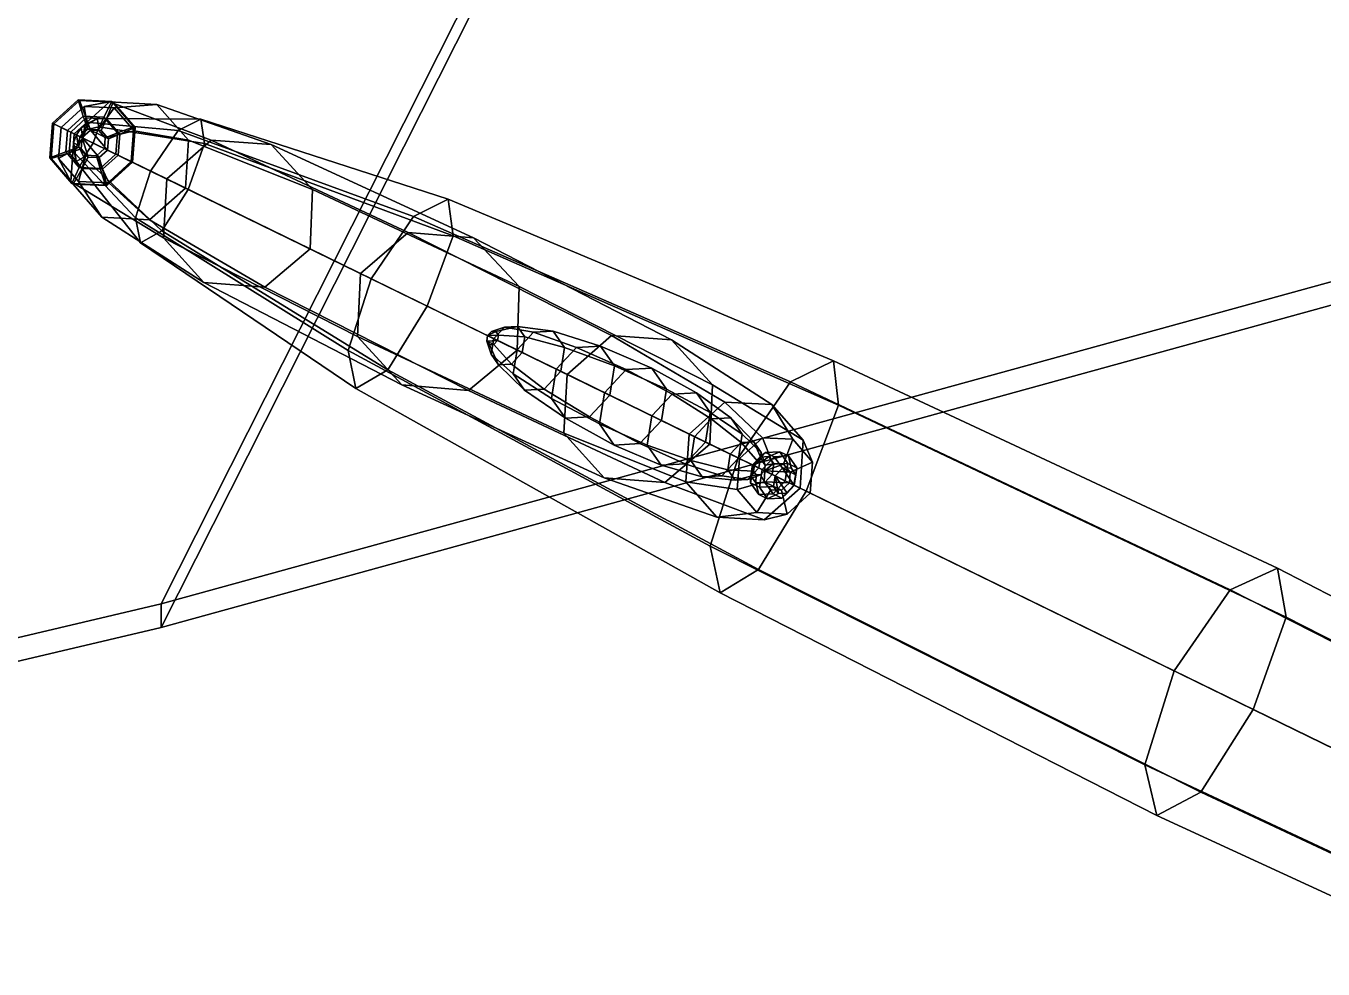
# Model space of a CAD drawing. Header units: metres. Extents: x -10 to 10, y -2.5 to 10.2.
# Drawn here: x -1.772 to -0.807, y -0.763 to -0.061 of the extents above; entities that cross this region are included whole.
import ezdxf

# ---------------------------------------------------------------- set-up
doc = ezdxf.new("R2010")
doc.units = ezdxf.units.M
doc.layers.add('LEG$D', color=17, linetype='CONTINUOUS')
doc.layers.add('WINGFRNT', color=16, linetype='CONTINUOUS')

msp = doc.modelspace()

# ---------------------------------------------------------------- linework, layer by layer
at = {"layer": 'LEG$D', "color": 17}
for points in [[(-1.72973, -0.128328, -0.669787), (-1.74144, -0.139021, -0.669475), (-1.75257, -0.133589, -0.650369), (-1.73346, -0.116166, -0.650909)], [(-1.73346, -0.116166, -0.650909), (-1.75257, -0.133589, -0.650369), (-1.75154, -0.13409, -0.628253), (-1.73243, -0.116671, -0.628808)], [(-1.73243, -0.116671, -0.628808), (-1.75154, -0.13409, -0.628253), (-1.73906, -0.140183, -0.612449), (-1.72754, -0.129681, -0.612785)], [(-1.72914, -0.121071, -0.722314), (-1.71008, -0.117627, -0.831605), (-1.73652, -0.141421, -0.830548), (-1.74625, -0.136672, -0.721825)], [(-1.72633, -0.138077, -0.678544), (-1.72914, -0.121071, -0.722314), (-1.74625, -0.136672, -0.721825), (-1.73226, -0.143501, -0.678392)], [(-1.71008, -0.117627, -0.831605), (-1.63454, -0.146188, -1.04693), (-1.66756, -0.175087, -1.04477), (-1.73652, -0.141421, -0.830548)], [(-1.71435, -0.129039, -0.670619), (-1.72973, -0.128328, -0.669787), (-1.73346, -0.116166, -0.650909), (-1.70841, -0.117319, -0.652244)], [(-1.70841, -0.117319, -0.652244), (-1.73346, -0.116166, -0.650909), (-1.73243, -0.116671, -0.628808), (-1.70737, -0.117824, -0.630142)], [(-1.70737, -0.117824, -0.630142), (-1.73243, -0.116671, -0.628808), (-1.72754, -0.129681, -0.612785), (-1.71243, -0.130377, -0.613588)], [(-1.7066, -0.122152, -0.723659), (-1.67494, -0.119582, -0.834557), (-1.71008, -0.117627, -0.831605), (-1.72914, -0.121071, -0.722314)], [(-1.71852, -0.138448, -0.678992), (-1.7066, -0.122152, -0.723659), (-1.72914, -0.121071, -0.722314), (-1.72633, -0.138077, -0.678544)], [(-1.71335, -0.144416, -0.679543), (-1.69174, -0.139332, -0.725221), (-1.7066, -0.122152, -0.723659), (-1.71852, -0.138448, -0.678992)], [(-1.70426, -0.140761, -0.67155), (-1.71435, -0.129039, -0.670619), (-1.70841, -0.117319, -0.652244), (-1.69206, -0.136381, -0.653628)], [(-1.69105, -0.136871, -0.631479), (-1.70737, -0.117824, -0.630142), (-1.71243, -0.130377, -0.613588), (-1.70259, -0.14186, -0.614394)], [(-1.67494, -0.119582, -0.834557), (-1.58982, -0.149372, -1.05289), (-1.63454, -0.146188, -1.04693), (-1.71008, -0.117627, -0.831605)], [(-1.69206, -0.136381, -0.653628), (-1.70841, -0.117319, -0.652244), (-1.70737, -0.117824, -0.630142), (-1.69105, -0.136871, -0.631479)], [(-1.69174, -0.139332, -0.725221), (-1.65141, -0.14627, -0.838044), (-1.67494, -0.119582, -0.834557), (-1.7066, -0.122152, -0.723659)], [(-1.65141, -0.14627, -0.838044), (-1.5591, -0.183017, -1.05987), (-1.58982, -0.149372, -1.05289), (-1.67494, -0.119582, -0.834557)], [(-1.74144, -0.139021, -0.669475), (-1.74267, -0.154831, -0.669788), (-1.75455, -0.159368, -0.65091), (-1.75257, -0.133589, -0.650369)], [(-1.75257, -0.133589, -0.650369), (-1.75455, -0.159368, -0.65091), (-1.75352, -0.159873, -0.628808), (-1.75154, -0.13409, -0.628253)], [(-1.75154, -0.13409, -0.628253), (-1.75352, -0.159873, -0.628808), (-1.74025, -0.155727, -0.612785), (-1.73906, -0.140183, -0.612449)], [(-1.72633, -0.138077, -0.678544), (-1.73226, -0.143501, -0.678392), (-1.74144, -0.139021, -0.669475), (-1.72973, -0.128328, -0.669787)], [(-1.72754, -0.129681, -0.612785), (-1.73906, -0.140183, -0.612449), (-1.73058, -0.144322, -0.606739), (-1.72439, -0.138674, -0.606918)], [(-1.72506, -0.133025, -0.637562), (-1.73202, -0.143619, -0.642215), (-1.73483, -0.142249, -0.632591), (-1.73135, -0.136928, -0.630261)], [(-1.67962, -0.169202, -0.680551), (-1.73202, -0.143619, -0.642215), (-1.72506, -0.133025, -0.637562), (-1.65915, -0.13891, -0.667)], [(-1.71932, -0.130032, -0.626338), (-1.72506, -0.133025, -0.637562), (-1.73135, -0.136928, -0.630261), (-1.72848, -0.135422, -0.62463)], [(-1.71852, -0.138448, -0.678992), (-1.72633, -0.138077, -0.678544), (-1.72973, -0.128328, -0.669787), (-1.71435, -0.129039, -0.670619)], [(-1.71819, -0.136379, -0.615124), (-1.71932, -0.130032, -0.626338), (-1.72848, -0.135422, -0.62463), (-1.7279, -0.138612, -0.619002)], [(-1.71243, -0.130377, -0.613588), (-1.72754, -0.129681, -0.612785), (-1.72439, -0.138674, -0.606918), (-1.71626, -0.139049, -0.60735)], [(-1.65915, -0.13891, -0.667), (-1.72506, -0.133025, -0.637562), (-1.71932, -0.130032, -0.626338), (-1.64219, -0.130505, -0.634524)], [(-1.64219, -0.130505, -0.634524), (-1.71932, -0.130032, -0.626338), (-1.71819, -0.136379, -0.615124), (-1.63936, -0.148574, -0.602386)], [(-1.71335, -0.144416, -0.679543), (-1.71852, -0.138448, -0.678992), (-1.71435, -0.129039, -0.670619), (-1.70426, -0.140761, -0.67155)], [(-1.70259, -0.14186, -0.614394), (-1.71243, -0.130377, -0.613588), (-1.71626, -0.139049, -0.60735), (-1.71097, -0.145225, -0.607784)], [(-1.48384, -0.203067, -0.682577), (-1.65915, -0.13891, -0.667), (-1.64219, -0.130505, -0.634524), (-1.45805, -0.190089, -0.633334)], [(-1.45805, -0.190089, -0.633334), (-1.64219, -0.130505, -0.634524), (-1.63936, -0.148574, -0.602386), (-1.45436, -0.217458, -0.584303)], [(-1.73226, -0.143501, -0.678392), (-1.74625, -0.136672, -0.721825), (-1.74803, -0.159759, -0.722315), (-1.73289, -0.151513, -0.678545)], [(-1.74625, -0.136672, -0.721825), (-1.73652, -0.141421, -0.830548), (-1.73902, -0.1769, -0.831606), (-1.74803, -0.159759, -0.722315)], [(-1.73226, -0.143501, -0.678392), (-1.73289, -0.151513, -0.678545), (-1.74267, -0.154831, -0.669788), (-1.74144, -0.139021, -0.669475)], [(-1.73906, -0.140183, -0.612449), (-1.74025, -0.155727, -0.612785), (-1.73122, -0.152682, -0.606918), (-1.73058, -0.144322, -0.606739)], [(-1.73652, -0.141421, -0.830548), (-1.66756, -0.175087, -1.04477), (-1.67004, -0.218896, -1.04693), (-1.73902, -0.1769, -0.831606)], [(-1.73202, -0.143619, -0.642215), (-1.7361, -0.155622, -0.637562), (-1.73688, -0.148266, -0.630262), (-1.73483, -0.142249, -0.632591)], [(-1.73344, -0.14995, -0.619002), (-1.73483, -0.142249, -0.632591), (-1.73688, -0.148266, -0.630262)], [(-1.69092, -0.203974, -0.667001), (-1.7361, -0.155622, -0.637562), (-1.73202, -0.143619, -0.642215), (-1.67962, -0.169202, -0.680551)], [(-1.72995, -0.14463, -0.61667), (-1.73135, -0.136928, -0.630261), (-1.73483, -0.142249, -0.632591), (-1.73344, -0.14995, -0.619002)], [(-1.72923, -0.158977, -0.615125), (-1.7223, -0.148365, -0.61048), (-1.72995, -0.14463, -0.61667), (-1.73344, -0.14995, -0.619002)], [(-1.73135, -0.136928, -0.630261), (-1.72995, -0.14463, -0.61667), (-1.72848, -0.135422, -0.62463)], [(-1.73122, -0.152682, -0.606918), (-1.72593, -0.158858, -0.607351), (-1.73058, -0.144322, -0.606739)], [(-1.73058, -0.144322, -0.606739), (-1.71781, -0.159231, -0.607784), (-1.71161, -0.153584, -0.607962), (-1.72439, -0.138674, -0.606918)], [(-1.71781, -0.159231, -0.607784), (-1.73058, -0.144322, -0.606739), (-1.72593, -0.158858, -0.607351)], [(-1.7279, -0.138612, -0.619002), (-1.72848, -0.135422, -0.62463), (-1.72995, -0.14463, -0.61667)], [(-1.7223, -0.148365, -0.61048), (-1.71819, -0.136379, -0.615124), (-1.7279, -0.138612, -0.619002), (-1.72995, -0.14463, -0.61667)], [(-1.71626, -0.139049, -0.60735), (-1.72439, -0.138674, -0.606918), (-1.71097, -0.145225, -0.607784)], [(-1.72439, -0.138674, -0.606918), (-1.71161, -0.153584, -0.607962), (-1.71097, -0.145225, -0.607784)], [(-1.63936, -0.148574, -0.602386), (-1.71819, -0.136379, -0.615124), (-1.7223, -0.148365, -0.61048), (-1.65164, -0.182868, -0.589175)], [(-1.71391, -0.152462, -0.679797), (-1.69336, -0.162493, -0.725928), (-1.69174, -0.139332, -0.725221), (-1.71335, -0.144416, -0.679543)], [(-1.71391, -0.152462, -0.679797), (-1.71335, -0.144416, -0.679543), (-1.70426, -0.140761, -0.67155), (-1.70543, -0.156602, -0.671965)], [(-1.70378, -0.157406, -0.614727), (-1.70259, -0.14186, -0.614394), (-1.71097, -0.145225, -0.607784), (-1.71161, -0.153584, -0.607962)], [(-1.70543, -0.156602, -0.671965), (-1.70426, -0.140761, -0.67155), (-1.69206, -0.136381, -0.653628), (-1.69401, -0.162178, -0.654215)], [(-1.69303, -0.162656, -0.632032), (-1.69105, -0.136871, -0.631479), (-1.70259, -0.14186, -0.614394), (-1.70378, -0.157406, -0.614727)], [(-1.69401, -0.162178, -0.654215), (-1.69206, -0.136381, -0.653628), (-1.69105, -0.136871, -0.631479), (-1.69303, -0.162656, -0.632032)], [(-1.69336, -0.162493, -0.725928), (-1.65355, -0.181929, -0.839644), (-1.65141, -0.14627, -0.838044), (-1.69174, -0.139332, -0.725221)], [(-1.51528, -0.249439, -0.703065), (-1.67962, -0.169202, -0.680551), (-1.65915, -0.13891, -0.667), (-1.48384, -0.203067, -0.682577)], [(-1.73289, -0.151513, -0.678545), (-1.74803, -0.159759, -0.722315), (-1.73331, -0.176865, -0.72366), (-1.72779, -0.157449, -0.678992)], [(-1.73289, -0.151513, -0.678545), (-1.72779, -0.157449, -0.678992), (-1.73265, -0.166519, -0.67062), (-1.74267, -0.154831, -0.669788)], [(-1.74025, -0.155727, -0.612785), (-1.73041, -0.167213, -0.613589), (-1.72593, -0.158858, -0.607351), (-1.73122, -0.152682, -0.606918)], [(-1.7361, -0.155622, -0.637562), (-1.73493, -0.161988, -0.626338), (-1.7363, -0.151457, -0.624631), (-1.73688, -0.148266, -0.630262)], [(-1.7363, -0.151457, -0.624631), (-1.73344, -0.14995, -0.619002), (-1.73688, -0.148266, -0.630262)], [(-1.73493, -0.161988, -0.626338), (-1.72923, -0.158977, -0.615125), (-1.73344, -0.14995, -0.619002), (-1.7363, -0.151457, -0.624631)], [(-1.65164, -0.182868, -0.589175), (-1.7223, -0.148365, -0.61048), (-1.72923, -0.158977, -0.615125), (-1.67113, -0.213638, -0.602388)], [(-1.71991, -0.157851, -0.679543), (-1.71062, -0.17802, -0.725222), (-1.69336, -0.162493, -0.725928), (-1.71391, -0.152462, -0.679797)], [(-1.71991, -0.157851, -0.679543), (-1.71391, -0.152462, -0.679797), (-1.70543, -0.156602, -0.671965), (-1.7172, -0.167263, -0.67155)], [(-1.71531, -0.167907, -0.614394), (-1.70378, -0.157406, -0.614727), (-1.71161, -0.153584, -0.607962), (-1.71781, -0.159231, -0.607784)], [(-1.63454, -0.146188, -1.04693), (-1.4878, -0.214932, -1.37694), (-1.52336, -0.245482, -1.37403), (-1.66756, -0.175087, -1.04477)], [(-1.65355, -0.181929, -0.839644), (-1.56088, -0.227169, -1.06306), (-1.5591, -0.183017, -1.05987), (-1.65141, -0.14627, -0.838044)], [(-1.45436, -0.217458, -0.584303), (-1.63936, -0.148574, -0.602386), (-1.65164, -0.182868, -0.589175), (-1.47355, -0.269815, -0.564045)], [(-1.58982, -0.149372, -1.05289), (-1.4391, -0.218864, -1.3849), (-1.4878, -0.214932, -1.37694), (-1.63454, -0.146188, -1.04693)], [(-1.5591, -0.183017, -1.05987), (-1.40519, -0.255265, -1.3941), (-1.4391, -0.218864, -1.3849), (-1.58982, -0.149372, -1.05289)], [(-1.74267, -0.154831, -0.669788), (-1.73265, -0.166519, -0.67062), (-1.73823, -0.178417, -0.652245), (-1.75455, -0.159368, -0.65091)], [(-1.75455, -0.159368, -0.65091), (-1.73823, -0.178417, -0.652245), (-1.7372, -0.178921, -0.630143), (-1.75352, -0.159873, -0.628808)], [(-1.75352, -0.159873, -0.628808), (-1.7372, -0.178921, -0.630143), (-1.73041, -0.167213, -0.613589), (-1.74025, -0.155727, -0.612785)], [(-1.74803, -0.159759, -0.722315), (-1.73902, -0.1769, -0.831606), (-1.71587, -0.203407, -0.834559), (-1.73331, -0.176865, -0.72366)], [(-1.68711, -0.222521, -0.634526), (-1.73493, -0.161988, -0.626338), (-1.7361, -0.155622, -0.637562), (-1.69092, -0.203974, -0.667001)], [(-1.67113, -0.213638, -0.602388), (-1.72923, -0.158977, -0.615125), (-1.73493, -0.161988, -0.626338), (-1.68711, -0.222521, -0.634526)], [(-1.72779, -0.157449, -0.678992), (-1.73331, -0.176865, -0.72366), (-1.71062, -0.17802, -0.725222), (-1.71991, -0.157851, -0.679543)], [(-1.72779, -0.157449, -0.678992), (-1.71991, -0.157851, -0.679543), (-1.7172, -0.167263, -0.67155), (-1.73265, -0.166519, -0.67062)], [(-1.73041, -0.167213, -0.613589), (-1.71531, -0.167907, -0.614394), (-1.71781, -0.159231, -0.607784), (-1.72593, -0.158858, -0.607351)], [(-1.7172, -0.167263, -0.67155), (-1.70543, -0.156602, -0.671965), (-1.69401, -0.162178, -0.654215), (-1.71315, -0.179584, -0.653628)], [(-1.71215, -0.180073, -0.63148), (-1.69303, -0.162656, -0.632032), (-1.70378, -0.157406, -0.614727), (-1.71531, -0.167907, -0.614394)], [(-1.71315, -0.179584, -0.653628), (-1.69401, -0.162178, -0.654215), (-1.69303, -0.162656, -0.632032), (-1.71215, -0.180073, -0.63148)], [(-1.71062, -0.17802, -0.725222), (-1.68035, -0.205543, -0.838045), (-1.65355, -0.181929, -0.839644), (-1.69336, -0.162493, -0.725928)], [(-1.73265, -0.166519, -0.67062), (-1.7172, -0.167263, -0.67155), (-1.71315, -0.179584, -0.653628), (-1.73823, -0.178417, -0.652245)], [(-1.7372, -0.178921, -0.630143), (-1.71215, -0.180073, -0.63148), (-1.71531, -0.167907, -0.614394), (-1.73041, -0.167213, -0.613589)], [(-1.53251, -0.302752, -0.682579), (-1.69092, -0.203974, -0.667001), (-1.67962, -0.169202, -0.680551), (-1.51528, -0.249439, -0.703065)], [(-1.73902, -0.1769, -0.831606), (-1.67004, -0.218896, -1.04693), (-1.64002, -0.252198, -1.0529), (-1.71587, -0.203407, -0.834559)], [(-1.73823, -0.178417, -0.652245), (-1.71315, -0.179584, -0.653628), (-1.71215, -0.180073, -0.63148), (-1.7372, -0.178921, -0.630143)], [(-1.73331, -0.176865, -0.72366), (-1.71587, -0.203407, -0.834559), (-1.68035, -0.205543, -0.838045), (-1.71062, -0.17802, -0.725222)], [(-1.68035, -0.205543, -0.838045), (-1.5946, -0.255726, -1.05988), (-1.56088, -0.227169, -1.06306), (-1.65355, -0.181929, -0.839644)], [(-1.47355, -0.269815, -0.564045), (-1.65164, -0.182868, -0.589175), (-1.67113, -0.213638, -0.602388), (-1.50303, -0.317144, -0.584305)], [(-1.66756, -0.175087, -1.04477), (-1.52336, -0.245482, -1.37403), (-1.52558, -0.292308, -1.37694), (-1.67004, -0.218896, -1.04693)], [(-1.56088, -0.227169, -1.06306), (-1.40655, -0.302511, -1.39827), (-1.40519, -0.255265, -1.3941), (-1.5591, -0.183017, -1.05987)], [(-1.20315, -0.326113, -0.699146), (-1.48384, -0.203067, -0.682577), (-1.45805, -0.190089, -0.633334), (-1.17112, -0.310392, -0.638672)], [(-1.17112, -0.310392, -0.638672), (-1.45805, -0.190089, -0.633334), (-1.45436, -0.217458, -0.584303), (-1.16731, -0.343614, -0.578867)], [(-1.71587, -0.203407, -0.834559), (-1.64002, -0.252198, -1.0529), (-1.5946, -0.255726, -1.05988), (-1.68035, -0.205543, -0.838045)], [(-1.52688, -0.331065, -0.633337), (-1.68711, -0.222521, -0.634526), (-1.69092, -0.203974, -0.667001), (-1.53251, -0.302752, -0.682579)], [(-1.24218, -0.382772, -0.724395), (-1.51528, -0.249439, -0.703065), (-1.48384, -0.203067, -0.682577), (-1.20315, -0.326113, -0.699146)], [(-1.50303, -0.317144, -0.584305), (-1.67113, -0.213638, -0.602388), (-1.68711, -0.222521, -0.634526), (-1.52688, -0.331065, -0.633337)], [(-1.67004, -0.218896, -1.04693), (-1.52558, -0.292308, -1.37694), (-1.49253, -0.328289, -1.3849), (-1.64002, -0.252198, -1.0529)], [(-1.4878, -0.214932, -1.37694), (-1.33638, -0.291744, -1.71087), (-1.36938, -0.320655, -1.70874), (-1.52336, -0.245482, -1.37403)], [(-1.4391, -0.218864, -1.3849), (-1.29175, -0.294884, -1.7167), (-1.33638, -0.291744, -1.71087), (-1.4878, -0.214932, -1.37694)], [(-1.16731, -0.343614, -0.578867), (-1.45436, -0.217458, -0.584303), (-1.47355, -0.269815, -0.564045), (-1.19151, -0.407518, -0.554295)], [(-1.40519, -0.255265, -1.3941), (-1.26121, -0.328443, -1.72341), (-1.29175, -0.294884, -1.7167), (-1.4391, -0.218864, -1.3849)], [(-1.5946, -0.255726, -1.05988), (-1.44297, -0.332641, -1.3941), (-1.40655, -0.302511, -1.39827), (-1.56088, -0.227169, -1.06306)], [(-1.26285, -0.448395, -0.699148), (-1.53251, -0.302752, -0.682579), (-1.51528, -0.249439, -0.703065), (-1.24218, -0.382772, -0.724395)], [(-1.52336, -0.245482, -1.37403), (-1.36938, -0.320655, -1.70874), (-1.37188, -0.364453, -1.71087), (-1.52558, -0.292308, -1.37694)], [(-1.64002, -0.252198, -1.0529), (-1.49253, -0.328289, -1.3849), (-1.44297, -0.332641, -1.3941), (-1.5946, -0.255726, -1.05988)], [(-1.40655, -0.302511, -1.39827), (-1.2631, -0.372541, -1.72644), (-1.26121, -0.328443, -1.72341), (-1.40519, -0.255265, -1.3941)], [(-1.19151, -0.407518, -0.554295), (-1.47355, -0.269815, -0.564045), (-1.50303, -0.317144, -0.584305), (-1.22702, -0.465894, -0.578869)], [(-1.41604, -0.285331, -2.30637), (-1.42582, -0.288735, -2.3254), (-1.42862, -0.291721, -2.32441), (-1.4241, -0.293929, -2.30354)], [(-1.42582, -0.288735, -2.3254), (-1.4225, -0.288553, -2.32777), (-1.42862, -0.291721, -2.32441)], [(-1.42061, -0.291281, -2.33015), (-1.42862, -0.291721, -2.32441), (-1.4225, -0.288553, -2.32777)], [(-1.40648, -0.284808, -2.31322), (-1.4225, -0.288553, -2.32777), (-1.42582, -0.288735, -2.3254), (-1.41604, -0.285331, -2.30637)], [(-1.39442, -0.289222, -2.27751), (-1.41604, -0.285331, -2.30637), (-1.4241, -0.293929, -2.30354), (-1.40676, -0.302393, -2.27315)], [(-1.40103, -0.292663, -2.32006), (-1.42061, -0.291281, -2.33015), (-1.4225, -0.288553, -2.32777), (-1.40648, -0.284808, -2.31322)], [(-1.37977, -0.288424, -2.28801), (-1.40648, -0.284808, -2.31322), (-1.41604, -0.285331, -2.30637), (-1.39442, -0.289222, -2.27751)], [(-1.36246, -0.300477, -2.24388), (-1.39442, -0.289222, -2.27751), (-1.40676, -0.302393, -2.27315), (-1.3776, -0.31663, -2.23853)], [(-1.37141, -0.300456, -2.29849), (-1.40103, -0.292663, -2.32006), (-1.40648, -0.284808, -2.31322), (-1.37977, -0.288424, -2.28801)], [(-1.34449, -0.299495, -2.25676), (-1.37977, -0.288424, -2.28801), (-1.39442, -0.289222, -2.27751), (-1.36246, -0.300477, -2.24388)], [(-1.33423, -0.314255, -2.2696), (-1.37141, -0.300456, -2.29849), (-1.37977, -0.288424, -2.28801), (-1.34449, -0.299495, -2.25676)], [(-1.52558, -0.292308, -1.37694), (-1.37188, -0.364453, -1.71087), (-1.34196, -0.397711, -1.7167), (-1.49253, -0.328289, -1.3849)], [(-1.42862, -0.291721, -2.32441), (-1.42061, -0.291281, -2.33015), (-1.42124, -0.295321, -2.33113), (-1.42925, -0.295762, -2.3254)], [(-1.4241, -0.293929, -2.30354), (-1.42862, -0.291721, -2.32441), (-1.42925, -0.295762, -2.3254), (-1.42592, -0.305567, -2.30637)], [(-1.42925, -0.295762, -2.3254), (-1.42124, -0.295321, -2.33113), (-1.42404, -0.298308, -2.33015)], [(-1.42592, -0.305567, -2.30637), (-1.42925, -0.295762, -2.3254), (-1.42735, -0.298492, -2.32777), (-1.42046, -0.313425, -2.31322)], [(-1.42735, -0.298492, -2.32777), (-1.42925, -0.295762, -2.3254), (-1.42404, -0.298308, -2.33015)], [(-1.42046, -0.313425, -2.31322), (-1.42735, -0.298492, -2.32777), (-1.42404, -0.298308, -2.33015), (-1.41091, -0.312897, -2.32006)], [(-1.40676, -0.302393, -2.27315), (-1.4241, -0.293929, -2.30354), (-1.42592, -0.305567, -2.30637), (-1.40955, -0.320225, -2.27751)], [(-1.41091, -0.312897, -2.32006), (-1.42404, -0.298308, -2.33015), (-1.42124, -0.295321, -2.33113), (-1.40286, -0.304296, -2.32289)], [(-1.40286, -0.304296, -2.32289), (-1.42124, -0.295321, -2.33113), (-1.42061, -0.291281, -2.33015), (-1.40103, -0.292663, -2.32006)], [(-1.37422, -0.318278, -2.30281), (-1.40286, -0.304296, -2.32289), (-1.40103, -0.292663, -2.32006), (-1.37141, -0.300456, -2.29849)], [(-1.33638, -0.291744, -1.71087), (-1.25215, -0.341186, -1.93049), (-1.27855, -0.364994, -1.92947), (-1.36938, -0.320655, -1.70874)], [(-1.29175, -0.294884, -1.7167), (-1.21712, -0.343082, -1.93326), (-1.25215, -0.341186, -1.93049), (-1.33638, -0.291744, -1.71087)], [(-1.26121, -0.328443, -1.72341), (-1.19382, -0.369664, -1.93643), (-1.21712, -0.343082, -1.93326), (-1.29175, -0.294884, -1.7167)], [(-1.25555, -0.483324, -0.638675), (-1.52688, -0.331065, -0.633337), (-1.53251, -0.302752, -0.682579), (-1.26285, -0.448395, -0.699148)], [(-1.44297, -0.332641, -1.3941), (-1.29671, -0.401152, -1.72341), (-1.2631, -0.372541, -1.72644), (-1.40655, -0.302511, -1.39827)], [(-1.40955, -0.320225, -2.27751), (-1.42592, -0.305567, -2.30637), (-1.42046, -0.313425, -2.31322), (-1.40118, -0.332268, -2.28801)], [(-1.38655, -0.331458, -2.29849), (-1.41091, -0.312897, -2.32006), (-1.40286, -0.304296, -2.32289), (-1.37422, -0.318278, -2.30281)], [(-1.3776, -0.31663, -2.23853), (-1.40676, -0.302393, -2.27315), (-1.40955, -0.320225, -2.27751), (-1.38102, -0.338506, -2.24388)], [(-1.32553, -0.316993, -2.20733), (-1.36246, -0.300477, -2.24388), (-1.3776, -0.31663, -2.23853), (-1.34164, -0.334187, -2.20165)], [(-1.33769, -0.336117, -2.27491), (-1.37422, -0.318278, -2.30281), (-1.37141, -0.300456, -2.29849), (-1.33423, -0.314255, -2.2696)], [(-1.30641, -0.315949, -2.22103), (-1.34449, -0.299495, -2.25676), (-1.36246, -0.300477, -2.24388), (-1.32553, -0.316993, -2.20733)], [(-1.2955, -0.331658, -2.23471), (-1.33423, -0.314255, -2.2696), (-1.34449, -0.299495, -2.25676), (-1.30641, -0.315949, -2.22103)], [(-1.22702, -0.465894, -0.578869), (-1.50303, -0.317144, -0.584305), (-1.52688, -0.331065, -0.633337), (-1.25555, -0.483324, -0.638675)], [(-1.40118, -0.332268, -2.28801), (-1.42046, -0.313425, -2.31322), (-1.41091, -0.312897, -2.32006), (-1.38655, -0.331458, -2.29849)], [(-1.3528, -0.352285, -2.2696), (-1.38655, -0.331458, -2.29849), (-1.37422, -0.318278, -2.30281), (-1.33769, -0.336117, -2.27491)], [(-1.34164, -0.334187, -2.20165), (-1.3776, -0.31663, -2.23853), (-1.38102, -0.338506, -2.24388), (-1.34529, -0.357465, -2.20733)], [(-1.29118, -0.335278, -2.16779), (-1.32553, -0.316993, -2.20733), (-1.34164, -0.334187, -2.20165), (-1.30631, -0.35144, -2.16247)], [(-1.29917, -0.354924, -2.24036), (-1.33769, -0.336117, -2.27491), (-1.33423, -0.314255, -2.2696), (-1.2955, -0.331658, -2.23471)], [(-1.27322, -0.334292, -2.18066), (-1.30641, -0.315949, -2.22103), (-1.32553, -0.316993, -2.20733), (-1.29118, -0.335278, -2.16779)], [(-1.26295, -0.349058, -2.19352), (-1.2955, -0.331658, -2.23471), (-1.30641, -0.315949, -2.22103), (-1.27322, -0.334292, -2.18066)], [(-0.875813, -0.481071, -0.733701), (-1.20315, -0.326113, -0.699146), (-1.17112, -0.310392, -0.638672), (-0.84059, -0.464895, -0.668417)], [(-0.84059, -0.464895, -0.668417), (-1.17112, -0.310392, -0.638672), (-1.16731, -0.343614, -0.578867), (-0.834203, -0.50139, -0.602746)], [(-1.49253, -0.328289, -1.3849), (-1.34196, -0.397711, -1.7167), (-1.29671, -0.401152, -1.72341), (-1.44297, -0.332641, -1.3941)], [(-1.38102, -0.338506, -2.24388), (-1.40955, -0.320225, -2.27751), (-1.40118, -0.332268, -2.28801), (-1.37074, -0.353279, -2.25676)], [(-1.36938, -0.320655, -1.70874), (-1.27855, -0.364994, -1.92947), (-1.28109, -0.400459, -1.93049), (-1.37188, -0.364453, -1.71087)], [(-0.917475, -0.541305, -0.760633), (-1.24218, -0.382772, -0.724395), (-1.20315, -0.326113, -0.699146), (-0.875813, -0.481071, -0.733701)], [(-1.37074, -0.353279, -2.25676), (-1.40118, -0.332268, -2.28801), (-1.38655, -0.331458, -2.29849), (-1.3528, -0.352285, -2.2696)], [(-1.31526, -0.372128, -2.23471), (-1.3528, -0.352285, -2.2696), (-1.33769, -0.336117, -2.27491), (-1.29917, -0.354924, -2.24036)], [(-1.30631, -0.35144, -2.16247), (-1.34164, -0.334187, -2.20165), (-1.34529, -0.357465, -2.20733), (-1.30975, -0.373308, -2.16779)], [(-1.26219, -0.353784, -2.132), (-1.29118, -0.335278, -2.16779), (-1.30631, -0.35144, -2.16247), (-1.27452, -0.36696, -2.12766)], [(-1.26639, -0.370926, -2.19885), (-1.29917, -0.354924, -2.24036), (-1.2955, -0.331658, -2.23471), (-1.26295, -0.349058, -2.19352)], [(-1.24755, -0.352978, -2.14248), (-1.27322, -0.334292, -2.18066), (-1.29118, -0.335278, -2.16779), (-1.26219, -0.353784, -2.132)], [(-1.23918, -0.365015, -2.15297), (-1.26295, -0.349058, -2.19352), (-1.27322, -0.334292, -2.18066), (-1.24755, -0.352978, -2.14248)], [(-1.2631, -0.372541, -1.72644), (-1.19607, -0.405262, -1.93785), (-1.19382, -0.369664, -1.93643), (-1.26121, -0.328443, -1.72341)], [(-1.34529, -0.357465, -2.20733), (-1.38102, -0.338506, -2.24388), (-1.37074, -0.353279, -2.25676), (-1.33435, -0.373183, -2.22103)], [(-1.25215, -0.341186, -1.93049), (-1.22393, -0.367707, -2.04033), (-1.24104, -0.383305, -2.03984), (-1.27855, -0.364994, -1.92947)], [(-1.21712, -0.343082, -1.93326), (-1.20145, -0.368758, -2.04158), (-1.22393, -0.367707, -2.04033), (-1.25215, -0.341186, -1.93049)], [(-1.19382, -0.369664, -1.93643), (-1.18674, -0.385864, -2.04293), (-1.20145, -0.368758, -2.04158), (-1.21712, -0.343082, -1.93326)], [(-0.834203, -0.50139, -0.602746), (-1.16731, -0.343614, -0.578867), (-1.19151, -0.407518, -0.554295), (-0.858624, -0.570041, -0.575428)], [(-1.33435, -0.373183, -2.22103), (-1.37074, -0.353279, -2.25676), (-1.3528, -0.352285, -2.2696), (-1.31526, -0.372128, -2.23471)], [(-1.28152, -0.387088, -2.19352), (-1.31526, -0.372128, -2.23471), (-1.29917, -0.354924, -2.24036), (-1.26639, -0.370926, -2.19885)], [(-1.27452, -0.36696, -2.12766), (-1.30631, -0.35144, -2.16247), (-1.30975, -0.373308, -2.16779), (-1.27733, -0.384786, -2.132)], [(-1.23997, -0.3713, -2.10731), (-1.26219, -0.353784, -2.132), (-1.27452, -0.36696, -2.12766), (-1.24802, -0.379899, -2.10448)], [(-1.24198, -0.382844, -2.15732), (-1.26639, -0.370926, -2.19885), (-1.26295, -0.349058, -2.19352), (-1.23918, -0.365015, -2.15297)], [(-1.23041, -0.370775, -2.11415), (-1.24755, -0.352978, -2.14248), (-1.26219, -0.353784, -2.132), (-1.23997, -0.3713, -2.10731)], [(-1.22495, -0.378632, -2.121), (-1.23918, -0.365015, -2.15297), (-1.24755, -0.352978, -2.14248), (-1.23041, -0.370775, -2.11415)], [(-1.37188, -0.364453, -1.71087), (-1.28109, -0.400459, -1.93049), (-1.25805, -0.426908, -1.93327), (-1.34196, -0.397711, -1.7167)], [(-1.30975, -0.373308, -2.16779), (-1.34529, -0.357465, -2.20733), (-1.33435, -0.373183, -2.22103), (-1.29948, -0.388074, -2.18066)], [(-1.27855, -0.364994, -1.92947), (-1.24104, -0.383305, -2.03984), (-1.24282, -0.406394, -2.04033), (-1.28109, -0.400459, -1.93049)], [(-1.24802, -0.379899, -2.10448), (-1.27452, -0.36696, -2.12766), (-1.27733, -0.384786, -2.132), (-1.24985, -0.391535, -2.10731)], [(-1.22678, -0.390266, -2.12383), (-1.24198, -0.382844, -2.15732), (-1.23918, -0.365015, -2.15297), (-1.22495, -0.378632, -2.121)], [(-1.29948, -0.388074, -2.18066), (-1.33435, -0.373183, -2.22103), (-1.31526, -0.372128, -2.23471), (-1.28152, -0.387088, -2.19352)], [(-1.27733, -0.384786, -2.132), (-1.30975, -0.373308, -2.16779), (-1.29948, -0.388074, -2.18066), (-1.26896, -0.396822, -2.14249)], [(-1.29671, -0.401152, -1.72341), (-1.22276, -0.428937, -1.93643), (-1.19607, -0.405262, -1.93785), (-1.2631, -0.372541, -1.72644)], [(-1.25432, -0.396018, -2.15297), (-1.28152, -0.387088, -2.19352), (-1.26639, -0.370926, -2.19885), (-1.24198, -0.382844, -2.15732)], [(-1.2272, -0.385713, -2.0967), (-1.23997, -0.3713, -2.10731), (-1.24802, -0.379899, -2.10448), (-1.22999, -0.388701, -2.09572)], [(-1.22393, -0.367707, -2.04033), (-1.21626, -0.387086, -2.08366), (-1.2222, -0.392503, -2.08349), (-1.24104, -0.383305, -2.03984)], [(-1.22388, -0.385532, -2.09908), (-1.23041, -0.370775, -2.11415), (-1.23997, -0.3713, -2.10731), (-1.2272, -0.385713, -2.0967)], [(-1.22198, -0.38826, -2.10146), (-1.22495, -0.378632, -2.121), (-1.23041, -0.370775, -2.11415), (-1.22388, -0.385532, -2.09908)], [(-1.20145, -0.368758, -2.04158), (-1.20847, -0.387444, -2.08407), (-1.21626, -0.387086, -2.08366), (-1.22393, -0.367707, -2.04033)], [(-1.18674, -0.385864, -2.04293), (-1.20339, -0.393368, -2.08449), (-1.20847, -0.387444, -2.08407), (-1.20145, -0.368758, -2.04158)], [(-1.19607, -0.405262, -1.93785), (-1.18845, -0.408984, -2.04351), (-1.18674, -0.385864, -2.04293), (-1.19382, -0.369664, -1.93643)], [(-1.24985, -0.391535, -2.10731), (-1.27733, -0.384786, -2.132), (-1.26896, -0.396822, -2.14249), (-1.24439, -0.399392, -2.11415)], [(-0.939347, -0.611201, -0.733703), (-1.26285, -0.448395, -0.699148), (-1.24218, -0.382772, -0.724395), (-0.917475, -0.541305, -0.760633)], [(-1.23483, -0.398867, -2.121), (-1.25432, -0.396018, -2.15297), (-1.24198, -0.382844, -2.15732), (-1.22678, -0.390266, -2.12383)], [(-1.22999, -0.388701, -2.09572), (-1.24802, -0.379899, -2.10448), (-1.24985, -0.391535, -2.10731), (-1.23063, -0.392741, -2.0967)], [(-1.24104, -0.383305, -2.03984), (-1.2222, -0.392503, -2.08349), (-1.22282, -0.400522, -2.08366), (-1.24282, -0.406394, -2.04033)], [(-1.22588, -0.382123, -2.09143), (-1.2314, -0.388016, -2.08948), (-1.23081, -0.388301, -2.07828), (-1.22182, -0.378697, -2.08145)], [(-1.2272, -0.385713, -2.0967), (-1.22999, -0.388701, -2.09572), (-1.2314, -0.388016, -2.08948), (-1.22588, -0.382123, -2.09143)], [(-1.22182, -0.378697, -2.08145), (-1.23081, -0.388301, -2.07828), (-1.22426, -0.391498, -2.06939), (-1.21528, -0.381895, -2.07256)], [(-1.22388, -0.385532, -2.09908), (-1.2272, -0.385713, -2.0967), (-1.22588, -0.382123, -2.09143), (-1.21934, -0.381765, -2.09611)], [(-1.22262, -0.392302, -2.10244), (-1.22678, -0.390266, -2.12383), (-1.22495, -0.378632, -2.121), (-1.22198, -0.38826, -2.10146)], [(-1.21934, -0.381765, -2.09611), (-1.22588, -0.382123, -2.09143), (-1.22182, -0.378697, -2.08145), (-1.21115, -0.378112, -2.08909)], [(-1.21528, -0.381895, -2.07256), (-1.22426, -0.391498, -2.06939), (-1.21461, -0.396208, -2.06697), (-1.2092, -0.390418, -2.06888)], [(-1.22198, -0.38826, -2.10146), (-1.22388, -0.385532, -2.09908), (-1.21934, -0.381765, -2.09611), (-1.21559, -0.387147, -2.1008)], [(-1.21115, -0.378112, -2.08909), (-1.22182, -0.378697, -2.08145), (-1.21528, -0.381895, -2.07256), (-1.20461, -0.381308, -2.0802)], [(-1.21559, -0.387147, -2.1008), (-1.21934, -0.381765, -2.09611), (-1.21115, -0.378112, -2.08909), (-1.20505, -0.386884, -2.09674)], [(-1.20461, -0.381308, -2.0802), (-1.21528, -0.381895, -2.07256), (-1.2092, -0.390418, -2.06888), (-1.20277, -0.390064, -2.07349)], [(-1.20505, -0.386884, -2.09674), (-1.21115, -0.378112, -2.08909), (-1.20461, -0.381308, -2.0802), (-1.19851, -0.390082, -2.08784)], [(-1.19851, -0.390082, -2.08784), (-1.20461, -0.381308, -2.0802), (-1.20277, -0.390064, -2.07349), (-1.19909, -0.395353, -2.0781)], [(-1.18845, -0.408984, -2.04351), (-1.20401, -0.401387, -2.08466), (-1.20339, -0.393368, -2.08449), (-1.18674, -0.385864, -2.04293)], [(-1.26896, -0.396822, -2.14249), (-1.29948, -0.388074, -2.18066), (-1.28152, -0.387088, -2.19352), (-1.25432, -0.396018, -2.15297)], [(-1.23063, -0.392741, -2.0967), (-1.24985, -0.391535, -2.10731), (-1.24439, -0.399392, -2.11415), (-1.22873, -0.395472, -2.09908)], [(-1.22873, -0.395472, -2.09908), (-1.24439, -0.399392, -2.11415), (-1.23483, -0.398867, -2.121), (-1.22541, -0.395288, -2.10146)], [(-1.22541, -0.395288, -2.10146), (-1.23483, -0.398867, -2.121), (-1.22678, -0.390266, -2.12383), (-1.22262, -0.392302, -2.10244)], [(-1.2314, -0.388016, -2.08948), (-1.23265, -0.395986, -2.09143), (-1.23286, -0.401294, -2.08145), (-1.23081, -0.388301, -2.07828)], [(-1.23081, -0.388301, -2.07828), (-1.23286, -0.401294, -2.08145), (-1.22631, -0.404492, -2.07256), (-1.22426, -0.391498, -2.06939)], [(-1.22999, -0.388701, -2.09572), (-1.23063, -0.392741, -2.0967), (-1.23265, -0.395986, -2.09143), (-1.2314, -0.388016, -2.08948)], [(-1.23063, -0.392741, -2.0967), (-1.22873, -0.395472, -2.09908), (-1.22891, -0.401367, -2.09612), (-1.23265, -0.395986, -2.09143)], [(-1.22873, -0.395472, -2.09908), (-1.22541, -0.395288, -2.10146), (-1.22236, -0.401009, -2.1008), (-1.22891, -0.401367, -2.09612)], [(-1.22426, -0.391498, -2.06939), (-1.22631, -0.404492, -2.07256), (-1.21585, -0.404041, -2.06888), (-1.21461, -0.396208, -2.06697)], [(-1.22541, -0.395288, -2.10146), (-1.22262, -0.392302, -2.10244), (-1.21685, -0.395117, -2.10274), (-1.22236, -0.401009, -2.1008)], [(-1.2222, -0.392503, -2.08349), (-1.20339, -0.393368, -2.08449), (-1.20401, -0.401387, -2.08466), (-1.22282, -0.400522, -2.08366)], [(-1.22262, -0.392302, -2.10244), (-1.22198, -0.38826, -2.10146), (-1.21559, -0.387147, -2.1008), (-1.21685, -0.395117, -2.10274)], [(-1.22236, -0.401009, -2.1008), (-1.21685, -0.395117, -2.10274), (-1.2071, -0.399879, -2.0999), (-1.21608, -0.409482, -2.09674)], [(-1.21626, -0.387086, -2.08366), (-1.20847, -0.387444, -2.08407), (-1.2222, -0.392503, -2.08349)], [(-1.20339, -0.393368, -2.08449), (-1.2222, -0.392503, -2.08349), (-1.20847, -0.387444, -2.08407)], [(-1.21685, -0.395117, -2.10274), (-1.21559, -0.387147, -2.1008), (-1.20505, -0.386884, -2.09674), (-1.2071, -0.399879, -2.0999)], [(-1.21461, -0.396208, -2.06697), (-1.20574, -0.408977, -2.0781), (-1.20032, -0.403188, -2.08001), (-1.2092, -0.390418, -2.06888)], [(-1.20277, -0.390064, -2.07349), (-1.2092, -0.390418, -2.06888), (-1.19909, -0.395353, -2.0781)], [(-1.2092, -0.390418, -2.06888), (-1.20032, -0.403188, -2.08001), (-1.19909, -0.395353, -2.0781)], [(-1.2071, -0.399879, -2.0999), (-1.20505, -0.386884, -2.09674), (-1.19851, -0.390082, -2.08784), (-1.20055, -0.403074, -2.09101)], [(-1.20055, -0.403074, -2.09101), (-1.19851, -0.390082, -2.08784), (-1.19909, -0.395353, -2.0781), (-1.20032, -0.403188, -2.08001)], [(-1.34196, -0.397711, -1.7167), (-1.25805, -0.426908, -1.93327), (-1.22276, -0.428937, -1.93643), (-1.29671, -0.401152, -1.72341)], [(-1.28109, -0.400459, -1.93049), (-1.24282, -0.406394, -2.04033), (-1.22817, -0.42347, -2.04158), (-1.25805, -0.426908, -1.93327)], [(-1.24439, -0.399392, -2.11415), (-1.26896, -0.396822, -2.14249), (-1.25432, -0.396018, -2.15297), (-1.23483, -0.398867, -2.121)], [(-1.24282, -0.406394, -2.04033), (-1.22282, -0.400522, -2.08366), (-1.21774, -0.406446, -2.08407), (-1.22817, -0.42347, -2.04158)], [(-1.23265, -0.395986, -2.09143), (-1.22891, -0.401367, -2.09612), (-1.22675, -0.410068, -2.0891), (-1.23286, -0.401294, -2.08145)], [(-1.23286, -0.401294, -2.08145), (-1.22675, -0.410068, -2.0891), (-1.22021, -0.413265, -2.0802), (-1.22631, -0.404492, -2.07256)], [(-1.22891, -0.401367, -2.09612), (-1.22236, -0.401009, -2.1008), (-1.21608, -0.409482, -2.09674), (-1.22675, -0.410068, -2.0891)], [(-1.22631, -0.404492, -2.07256), (-1.22021, -0.413265, -2.0802), (-1.21217, -0.409331, -2.07349), (-1.21585, -0.404041, -2.06888)], [(-1.21774, -0.406446, -2.08407), (-1.22282, -0.400522, -2.08366), (-1.20995, -0.406804, -2.08449)], [(-1.22282, -0.400522, -2.08366), (-1.20401, -0.401387, -2.08466), (-1.20995, -0.406804, -2.08449)], [(-1.22276, -0.428937, -1.93643), (-1.20563, -0.424552, -2.04293), (-1.18845, -0.408984, -2.04351), (-1.19607, -0.405262, -1.93785)], [(-1.21608, -0.409482, -2.09674), (-1.2071, -0.399879, -2.0999), (-1.20055, -0.403074, -2.09101), (-1.20954, -0.412678, -2.08784)], [(-1.21585, -0.404041, -2.06888), (-1.21217, -0.409331, -2.07349), (-1.21461, -0.396208, -2.06697)], [(-1.20574, -0.408977, -2.0781), (-1.21461, -0.396208, -2.06697), (-1.21217, -0.409331, -2.07349)], [(-1.20563, -0.424552, -2.04293), (-1.20995, -0.406804, -2.08449), (-1.20401, -0.401387, -2.08466), (-1.18845, -0.408984, -2.04351)], [(-1.20954, -0.412678, -2.08784), (-1.20055, -0.403074, -2.09101), (-1.20032, -0.403188, -2.08001), (-1.20574, -0.408977, -2.0781)], [(-1.22817, -0.42347, -2.04158), (-1.21774, -0.406446, -2.08407), (-1.20995, -0.406804, -2.08449), (-1.20563, -0.424552, -2.04293)], [(-0.858624, -0.570041, -0.575428), (-1.19151, -0.407518, -0.554295), (-1.22702, -0.465894, -0.578869), (-0.897737, -0.631519, -0.602748)], [(-1.22675, -0.410068, -2.0891), (-1.21608, -0.409482, -2.09674), (-1.20954, -0.412678, -2.08784), (-1.22021, -0.413265, -2.0802)], [(-1.22021, -0.413265, -2.0802), (-1.20954, -0.412678, -2.08784), (-1.20574, -0.408977, -2.0781), (-1.21217, -0.409331, -2.07349)], [(-1.25805, -0.426908, -1.93327), (-1.22817, -0.42347, -2.04158), (-1.20563, -0.424552, -2.04293), (-1.22276, -0.428937, -1.93643)], [(-0.93044, -0.648926, -0.66842), (-1.25555, -0.483324, -0.638675), (-1.26285, -0.448395, -0.699148), (-0.939347, -0.611201, -0.733703)], [(-0.897737, -0.631519, -0.602748), (-1.22702, -0.465894, -0.578869), (-1.25555, -0.483324, -0.638675), (-0.93044, -0.648926, -0.66842)], [(-0.629051, -0.606407, -0.816219), (-0.875813, -0.481071, -0.733701), (-0.84059, -0.464895, -0.668417), (-0.597676, -0.590364, -0.756148)], [(-0.597676, -0.590364, -0.756148), (-0.84059, -0.464895, -0.668417), (-0.834203, -0.50139, -0.602746), (-0.590912, -0.62503, -0.693979)], [(-0.66772, -0.663242, -0.841311), (-0.917475, -0.541305, -0.760633), (-0.875813, -0.481071, -0.733701), (-0.629051, -0.606407, -0.816219)], [(-0.590912, -0.62503, -0.693979), (-0.834203, -0.50139, -0.602746), (-0.858624, -0.570041, -0.575428), (-0.6124, -0.690254, -0.66726)], [(-0.688753, -0.728689, -0.816221), (-0.939347, -0.611201, -0.733703), (-0.917475, -0.541305, -0.760633), (-0.66772, -0.663242, -0.841311)], [(-0.6124, -0.690254, -0.66726), (-0.858624, -0.570041, -0.575428), (-0.897737, -0.631519, -0.602748), (-0.650614, -0.747312, -0.693981)], [(-0.682107, -0.763297, -0.756151), (-0.93044, -0.648926, -0.66842), (-0.939347, -0.611201, -0.733703), (-0.688753, -0.728689, -0.816221)], [(-0.650614, -0.747312, -0.693981), (-0.897737, -0.631519, -0.602748), (-0.93044, -0.648926, -0.66842), (-0.682107, -0.763297, -0.756151)]]:
    msp.add_3dface(points, dxfattribs=at)
at = {"layer": 'WINGFRNT', "color": 16}
for points in [[(-1.67163, -0.491473, 1.25128), (-1.091, 0.659013, 0.811037), (-1.80315, 0.636801, 0.819508), (-2.26914, -0.632236, 1.30513)], [(-0.634858, -0.205984, 1.14207), (-0.879107, 0.620435, 0.825808), (-1.091, 0.659013, 0.811037), (-1.67163, -0.491473, 1.25128)], [(-2.26914, -0.649727, 1.27325), (-1.80315, 0.61931, 0.78763), (-1.09099, 0.641522, 0.779159), (-1.67163, -0.508964, 1.21941)], [(-1.67163, -0.508964, 1.21941), (-1.09099, 0.641522, 0.779159), (-0.879105, 0.602945, 0.79393), (-0.634856, -0.223475, 1.1102)], [(-0.879107, 0.620435, 0.825808), (-0.634858, -0.205984, 1.14207), (-0.36872, -0.16228, 1.12536), (-0.507696, 0.411878, 0.905635)], [(-0.634856, -0.223475, 1.1102), (-0.879105, 0.602945, 0.79393), (-0.504459, 0.394388, 0.873756), (-0.368718, -0.17977, 1.09348)], [(-1.67163, -0.508964, 1.21941), (-0.634856, -0.223475, 1.1102), (-0.634858, -0.205984, 1.14207), (-1.67163, -0.491473, 1.25128)], [(-2.26914, -0.649727, 1.27325), (-1.67163, -0.508964, 1.21941), (-1.67163, -0.491473, 1.25128), (-2.26914, -0.632236, 1.30513)]]:
    msp.add_3dface(points, dxfattribs=at)

doc.saveas('drawing.dxf')
